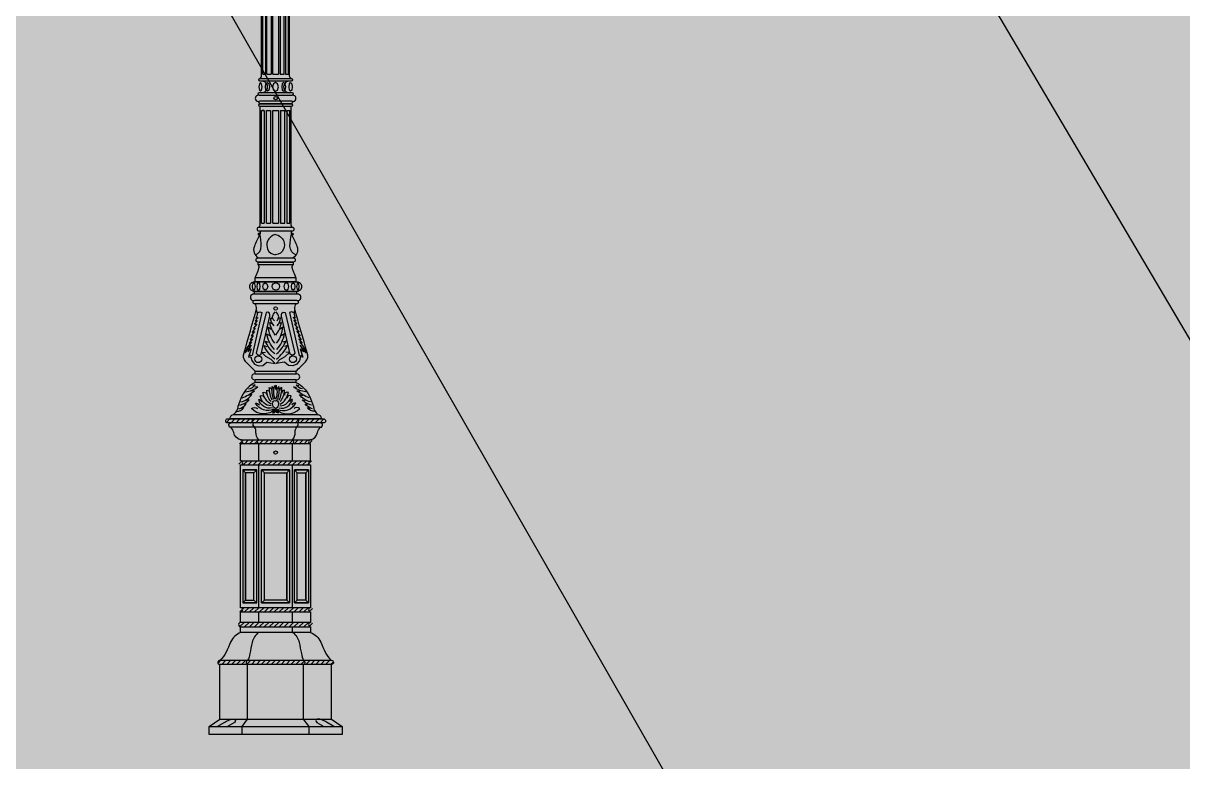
# Model space of a CAD drawing. Header units: millimetres. Extents: x 476643 to 477419, y 1110674 to 1111494.
# Drawn here: x 476900.657 to 476903.283, y 1111147.292 to 1111148.964 of the extents above; entities that cross this region are included whole.
import ezdxf

# ---------------------------------------------------------------- set-up
doc = ezdxf.new("R2010")
doc.units = ezdxf.units.MM
doc.header["$LTSCALE"] = 0.001
doc.header["$MEASUREMENT"] = 0
doc.layers.add('D-CONGTRINH', color=7, linetype='Continuous', lineweight=15)
for name, color, linetype in [('HT_duong', 1, 'Continuous'), ('Net manh', 252, 'Continuous'), ('THIETBI', 33, 'Continuous')]:
    doc.layers.add(name, color=color, linetype=linetype)

# ---------------------------------------------------------------- blocks, each defined once
blk = doc.blocks.new('*X10')
at = {"color": 0}
for p, q in [((166.004, 31.654), (166.297, 31.947)), ((166.351, 31.647), (166.651, 31.947)), ((166.704, 31.647), (167.004, 31.947)), ((167.058, 31.647), (167.358, 31.947)), ((167.411, 31.647), (167.711, 31.947)), ((167.765, 31.647), (168.065, 31.947)), ((168.118, 31.647), (168.418, 31.947)), ((168.472, 31.647), (168.772, 31.947)), ((168.825, 31.647), (169.125, 31.947)), ((169.179, 31.647), (169.479, 31.947)), ((169.533, 31.647), (169.833, 31.947)), ((169.886, 31.647), (170.186, 31.947)), ((170.24, 31.647), (170.54, 31.947)), ((170.593, 31.647), (170.893, 31.947)), ((170.947, 31.647), (171.192, 31.892)), ((166.014, 30.603), (166.31, 30.899)), ((166.364, 30.599), (166.664, 30.899)), ((166.717, 30.599), (167.017, 30.899)), ((167.071, 30.599), (167.371, 30.899)), ((167.424, 30.599), (167.724, 30.899)), ((167.778, 30.599), (168.078, 30.899)), ((168.131, 30.599), (168.431, 30.899)), ((168.485, 30.599), (168.785, 30.899)), ((168.839, 30.599), (169.139, 30.899)), ((169.192, 30.599), (169.492, 30.899)), ((169.546, 30.599), (169.846, 30.899)), ((169.899, 30.599), (170.199, 30.899)), ((170.253, 30.599), (170.553, 30.899)), ((170.606, 30.599), (170.906, 30.899)), ((170.96, 30.599), (171.198, 30.837)), ((164.467, 27.996), (164.661, 28.189)), ((164.715, 27.889), (165.015, 28.189)), ((165.068, 27.889), (165.368, 28.189)), ((165.422, 27.889), (165.722, 28.189)), ((165.775, 27.889), (166.075, 28.189)), ((166.129, 27.889), (166.429, 28.189)), ((166.482, 27.889), (166.782, 28.189)), ((166.836, 27.889), (167.136, 28.189)), ((167.189, 27.889), (167.489, 28.189)), ((167.543, 27.889), (167.843, 28.189)), ((167.897, 27.889), (168.197, 28.189)), ((168.25, 27.889), (168.55, 28.189)), ((168.604, 27.889), (168.904, 28.189)), ((168.957, 27.889), (169.257, 28.189)), ((169.311, 27.889), (169.611, 28.189)), ((169.664, 27.889), (169.964, 28.189)), ((170.018, 27.889), (170.318, 28.189)), ((170.371, 27.889), (170.671, 28.189)), ((170.725, 27.889), (171.025, 28.189)), ((171.079, 27.889), (171.379, 28.189)), ((171.432, 27.889), (171.732, 28.189)), ((171.786, 27.889), (172.086, 28.189)), ((172.139, 27.889), (172.439, 28.189)), ((172.493, 27.889), (172.667, 28.063))]:
    blk.add_line(p, q, dxfattribs=at)
blk = doc.blocks.new('*X9')
at = {"color": 0}
for p, q in [((165.944, 42.2), (166.193, 42.449)), ((166.247, 42.149), (166.547, 42.449)), ((166.6, 42.149), (166.9, 42.449)), ((166.954, 42.149), (167.254, 42.449)), ((167.307, 42.149), (167.607, 42.449)), ((167.661, 42.149), (167.961, 42.449)), ((168.014, 42.149), (168.314, 42.449)), ((168.368, 42.149), (168.668, 42.449)), ((168.722, 42.149), (169.022, 42.449)), ((169.075, 42.149), (169.375, 42.449)), ((169.429, 42.149), (169.729, 42.449)), ((169.782, 42.149), (170.082, 42.449)), ((170.136, 42.149), (170.436, 42.449)), ((170.489, 42.149), (170.789, 42.449)), ((170.843, 42.149), (171.134, 42.441))]:
    blk.add_line(p, q, dxfattribs=at)
blk = doc.blocks.new('*X8')
at = {"color": 0}
for p, q in [((165.991, 43.662), (166.279, 43.949)), ((166.332, 43.649), (166.632, 43.949)), ((166.686, 43.649), (166.986, 43.949)), ((167.04, 43.649), (167.34, 43.949)), ((167.393, 43.649), (167.693, 43.949)), ((167.747, 43.649), (168.047, 43.949)), ((168.1, 43.649), (168.4, 43.949)), ((168.454, 43.649), (168.754, 43.949)), ((168.807, 43.649), (169.107, 43.949)), ((169.161, 43.649), (169.461, 43.949)), ((169.514, 43.649), (169.814, 43.949)), ((169.868, 43.649), (170.168, 43.949)), ((170.222, 43.649), (170.522, 43.949)), ((170.575, 43.649), (170.875, 43.949)), ((170.929, 43.649), (171.184, 43.905))]:
    blk.add_line(p, q, dxfattribs=at)
blk = doc.blocks.new('*X7')
at = {"color": 0}
for p, q in [((165.049, 45.194), (165.304, 45.449)), ((165.358, 45.149), (165.658, 45.449)), ((165.711, 45.149), (166.011, 45.449)), ((166.065, 45.149), (166.365, 45.449)), ((166.418, 45.149), (166.718, 45.449)), ((166.772, 45.149), (167.072, 45.449)), ((167.125, 45.149), (167.425, 45.449)), ((167.479, 45.149), (167.779, 45.449)), ((167.832, 45.149), (168.132, 45.449)), ((168.186, 45.149), (168.486, 45.449)), ((168.54, 45.149), (168.84, 45.449)), ((168.893, 45.149), (169.193, 45.449)), ((169.247, 45.149), (169.547, 45.449)), ((169.6, 45.149), (169.9, 45.449)), ((169.954, 45.149), (170.254, 45.449)), ((170.307, 45.149), (170.607, 45.449)), ((170.661, 45.149), (170.961, 45.449)), ((171.014, 45.149), (171.314, 45.449)), ((171.368, 45.149), (171.668, 45.449)), ((171.722, 45.149), (172.018, 45.446))]:
    blk.add_line(p, q, dxfattribs=at)
blk = doc.blocks.new('QFE')
at = {"layer": 'THIETBI', "color": 35, "lineweight": -2, "true_color": 0xa87038}
for p, q in [((7833832.6, 3939075.7), (7833838.9, 3939075.7)), ((7833841.9, 3939075.7), (7833851.4, 3939075.7)), ((7833855.2, 3939075.7), (7833867.9, 3939075.7)), ((7833871.7, 3939075.7), (7833881.2, 3939075.7)), ((7833884.2, 3939075.7), (7833890.5, 3939075.7)), ((7833829.6, 3938993.5), (7833835.9, 3938993.5)), ((7833840.7, 3938993.5), (7833850.2, 3938993.5)), ((7833855.2, 3938993.5), (7833867.9, 3938993.5)), ((7833872.9, 3938993.5), (7833882.4, 3938993.5)), ((7833887.2, 3938993.5), (7833893.6, 3938993.5)), ((7833829.6, 3938738.3), (7833835.9, 3938738.3)), ((7833840.7, 3938738.3), (7833850.2, 3938738.3)), ((7833855.2, 3938738.3), (7833867.9, 3938738.3)), ((7833872.9, 3938738.3), (7833882.4, 3938738.3)), ((7833887.2, 3938738.3), (7833893.6, 3938738.3)), ((7833962.7, 3938276.6), (7833760.5, 3938276.6)), ((7833782.4, 3938248.1), (7833940.8, 3938248.1)), ((7833940.8, 3938238.6), (7833782.4, 3938238.6)), ((7833782.4, 3938200.5), (7833940.8, 3938200.5))]:
    blk.add_line(p, q, dxfattribs=at)
for points in [[(7833826.4, 3939066), (7833829.1, 3939068.9, 0.187644), (7833829.9, 3939071.1), (7833829.9, 3939789.5, 0.191392)], [(7833832.6, 3939075.7), (7833832.6, 3939777.6, -0.408014)], [(7833838.9, 3939777.6), (7833838.9, 3939075.7, -0.408014)], [(7833841.9, 3939075.7), (7833841.9, 3939777.6, -0.408014)], [(7833851.4, 3939777.6), (7833851.4, 3939075.7, -0.408014)], [(7833855.2, 3939075.7), (7833855.2, 3939777.6, -0.408014)], [(7833867.9, 3939777.6), (7833867.9, 3939075.7, -0.408014)], [(7833871.7, 3939777.6), (7833871.7, 3939075.7, 0.408014)], [(7833881.2, 3939075.7), (7833881.2, 3939777.6, 0.408014)], [(7833884.2, 3939777.6), (7833884.2, 3939075.7, 0.408014)], [(7833890.5, 3939075.7), (7833890.5, 3939777.6, 0.408014)], [(7833896.7, 3939066), (7833894.1, 3939068.9, -0.187644), (7833893.3, 3939071.1), (7833893.3, 3939789.5, -0.191392)], [(7833829.6, 3938738.3), (7833829.6, 3938993.5, -0.39738)], [(7833832.4, 3938996), (7833833.1, 3938996, -0.414214)], [(7833835.9, 3938993.5), (7833835.9, 3938738.3, -0.405337)], [(7833840.7, 3938738.3), (7833840.7, 3938993.5, -0.397382)], [(7833850.2, 3938993.5), (7833850.2, 3938738.3, -0.405337)], [(7833855.2, 3938738.3), (7833855.2, 3938993.5, -0.397384)], [(7833867.9, 3938993.5), (7833867.9, 3938738.3, -0.405337)], [(7833872.9, 3938993.5), (7833872.9, 3938738.3, 0.405337)], [(7833882.4, 3938738.3), (7833882.4, 3938993.5, 0.397382)], [(7833887.2, 3938993.5), (7833887.2, 3938738.3, 0.405337)], [(7833893.6, 3938738.3), (7833893.6, 3938993.5, 0.39738)], [(7833826.7, 3938720.1), (7833826.7, 3938713.8), (7833823.6, 3938715.5), (7833822.1, 3938714.4), (7833821.9, 3938713), (7833822.9, 3938712.1), (7833825.1, 3938711.7, 0.024792), (7833813.4, 3938686.4, 0.368149), (7833822.2, 3938659.9, 1.659723)], [(7833815.8, 3938666.7, 0.305665), (7833829.1, 3938686.7, 0.057089), (7833825.8, 3938713.9, 4.325465)], [(7833861.6, 3938713.1, 0.244737), (7833843.3, 3938697.6, 0.201155), (7833843.5, 3938679.4, 0.287157), (7833861.6, 3938666.9, 0.981708)], [(7833861.6, 3938713.1, -0.244737), (7833879.8, 3938697.6, -0.201155), (7833879.7, 3938679.4, -0.287157), (7833861.6, 3938666.9, -0.981708)], [(7833907.4, 3938666.7, -0.305665), (7833894.1, 3938686.7, -0.057089), (7833897.3, 3938713.9, -4.325465)], [(7833896.4, 3938720.1), (7833896.4, 3938713.8), (7833899.5, 3938715.5), (7833901, 3938714.4), (7833901.3, 3938713), (7833900.2, 3938712.1), (7833898.1, 3938711.7, -0.024792), (7833909.8, 3938686.4, -0.368149), (7833900.9, 3938659.9, -1.659723)], [(7833815.6, 3938403.3, -0.006278), (7833794.1, 3938424.3, -0.309399), (7833790.2, 3938445, 0.003394), (7833818.3, 3938544.8, 0.198202), (7833814.7, 3938555.7, 2.128602)], [(7833817.8, 3938542.3, -0.238111), (7833817, 3938523.2), (7833822, 3938524.8), (7833815.4, 3938517.4), (7833820, 3938517.8), (7833813.6, 3938509.6), (7833818.7, 3938510.1), (7833811.2, 3938500.6), (7833815.6, 3938500.9), (7833808.5, 3938491.8), (7833813.5, 3938493.4), (7833806, 3938483.5), (7833810.7, 3938484.3), (7833804, 3938474.1), (7833809.1, 3938475.5), (7833801.8, 3938466.5), (7833806.9, 3938468.9), (7833798.2, 3938458.2), (7833792.3, 3938444.8), (7833806, 3938462.1), (7833798.8, 3938447.2), (7833806.1, 3938454.1), (7833800, 3938435.2), (7833805.6, 3938435.8), (7833807.5, 3938427.2), (7833813.6, 3938419.5), (7833822.6, 3938415.7), (7833832.6, 3938416.4), (7833841.4, 3938423.9), (7833860.3, 3938420.5), (7833851.8, 3938430), (7833839.6, 3938436.6), (7833830.4, 3938446), (7833838.5, 3938446.4)], [(7833905.4, 3938542.3, 0.238111), (7833906.1, 3938523.2), (7833901.1, 3938524.8), (7833907.8, 3938517.4), (7833903.1, 3938517.8), (7833909.5, 3938509.6), (7833904.4, 3938510.1), (7833911.9, 3938500.6), (7833907.5, 3938500.9), (7833914.6, 3938491.8), (7833909.6, 3938493.4), (7833917.2, 3938483.5), (7833912.4, 3938484.3), (7833919.2, 3938474.1), (7833914.1, 3938475.5), (7833921.3, 3938466.5), (7833916.3, 3938468.9), (7833925, 3938458.2), (7833930.8, 3938444.8), (7833917.2, 3938462.1), (7833924.4, 3938447.2), (7833917, 3938454.1), (7833923.1, 3938435.2), (7833917.6, 3938435.8), (7833915.7, 3938427.2), (7833909.5, 3938419.5), (7833900.6, 3938415.7), (7833890.6, 3938416.4), (7833881.7, 3938423.9), (7833862.8, 3938420.5), (7833871.4, 3938430), (7833883.5, 3938436.6), (7833892.7, 3938446), (7833884.7, 3938446.4)], [(7833907.5, 3938403.3, 0.006278), (7833929, 3938424.3, 0.309399), (7833933, 3938445, -0.003394), (7833904.8, 3938544.8, -0.198202), (7833908.4, 3938555.7, -2.128602)], [(7833858.2, 3938506.3, -0.197711), (7833850.5, 3938524.2), (7833853.3, 3938522.9)], [(7833859.2, 3938517.3, -0.435619), (7833857, 3938532.4), (7833860.3, 3938537.4)], [(7833864, 3938517.3, 0.435619), (7833866.2, 3938532.4), (7833862.8, 3938537.4)], [(7833865, 3938506.3, 0.197711), (7833872.6, 3938524.2), (7833869.8, 3938522.9)], [(7833859.7, 3938466.9, -0.158359), (7833845.2, 3938503.2), (7833851.1, 3938498.8)], [(7833860.7, 3938485.3, -0.113579), (7833848.3, 3938513.8), (7833853.1, 3938511.6)], [(7833862.4, 3938485.3, 0.113579), (7833874.8, 3938513.8), (7833870, 3938511.6)], [(7833863.5, 3938466.9, 0.158359), (7833877.9, 3938503.2), (7833872, 3938498.8)], [(7833859.4, 3938442.5, -0.105973), (7833837.9, 3938471.6), (7833844.9, 3938468.9)], [(7833859, 3938452.3, -0.133438), (7833841.2, 3938488.2), (7833849.2, 3938483.5)], [(7833863.8, 3938442.5, 0.105973), (7833885.3, 3938471.6), (7833878.2, 3938468.9)], [(7833864.1, 3938452.3, 0.133438), (7833881.9, 3938488.2), (7833874, 3938483.5)], [(7833859.7, 3938430.4, -0.101434), (7833834.6, 3938461.8), (7833841.3, 3938459.3)], [(7833863.5, 3938430.4, 0.101434), (7833888.6, 3938461.8), (7833881.8, 3938459.3)], [(7833815.6, 3938377.9, 0.167618), (7833785.3, 3938347, 0.032906), (7833776.1, 3938323.7, -0.214114), (7833766.2, 3938305.1, -1.743054)], [(7833785.6, 3938343.3, 0.075726), (7833813.8, 3938358.8), (7833806.8, 3938358.2)], [(7833793.3, 3938356.5, 0.152151), (7833821, 3938368.3), (7833814.6, 3938366.9)], [(7833800.5, 3938363.5, 0.250103), (7833814.9, 3938372.7), (7833809.4, 3938370.9)], [(7833851.5, 3938334.6, -0.180646), (7833841.3, 3938360.1, -0.542127), (7833847.5, 3938353.9, -0.362562)], [(7833853.6, 3938337.9, -0.109323), (7833847.2, 3938366.3, -0.418789), (7833852.4, 3938359.4, 0.240775)], [(7833857.2, 3938339.2, -0.123987), (7833854.1, 3938368.6, -0.347342), (7833855.6, 3938363.1, -1.412552)], [(7833860.7, 3938340.4, -0.198634), (7833860.6, 3938371.8, -0.090217), (7833860.9, 3938361.8, -1.790962)], [(7833862.4, 3938340.4, 0.198634), (7833862.5, 3938371.8, 0.090217), (7833862.2, 3938361.8, 1.790962)], [(7833866, 3938339.2, 0.123987), (7833869, 3938368.6, 0.347342), (7833867.6, 3938363.1, 1.412552)], [(7833869.5, 3938337.9, 0.109323), (7833875.9, 3938366.3, 0.418789), (7833870.8, 3938359.4, -0.240775)], [(7833871.6, 3938334.6, 0.180646), (7833881.8, 3938360.1, 0.542127), (7833875.6, 3938353.9, 0.362562)], [(7833929.9, 3938356.5, -0.152151), (7833902.2, 3938368.3), (7833908.5, 3938366.9)], [(7833907.5, 3938377.9, -0.167618), (7833937.9, 3938347, -0.032906), (7833947.1, 3938323.7, 0.214114), (7833956.9, 3938305.1, 1.743054)], [(7833922.6, 3938363.5, -0.250103), (7833908.2, 3938372.7), (7833913.8, 3938370.9)], [(7833937.6, 3938343.3, -0.075726), (7833909.4, 3938358.8), (7833916.3, 3938358.2)], [(7833780.1, 3938326.5, 0.145668), (7833801.6, 3938338.8), (7833794.8, 3938336.8)], [(7833782.8, 3938333.8, 0.172366), (7833807.8, 3938350.6), (7833800.2, 3938348.7)], [(7833857.7, 3938317.4, -0.400946), (7833816, 3938331.2, -0.234213), (7833824.7, 3938326.6, 0.200953)], [(7833854.4, 3938320.1, -0.407124), (7833823.2, 3938339.1, -0.416671), (7833829.4, 3938334.2, 0.318958)], [(7833851.8, 3938324.9, -0.368513), (7833826.8, 3938347.4, -0.560259), (7833835.4, 3938342.3, 0.303153)], [(7833851.5, 3938328.6, -0.215429), (7833832.7, 3938354.8, -0.607576), (7833841.7, 3938349, -1.335537)], [(7833861.6, 3938319.1, -0.517188), (7833856.7, 3938335.7, -0.484972), (7833861.5, 3938335.7, -0.346827)], [(7833861.5, 3938319.1, 0.517188), (7833866.4, 3938335.7, 0.484972), (7833861.6, 3938335.7, 0.346827)], [(7833865.4, 3938317.4, 0.400946), (7833907.1, 3938331.2, 0.234213), (7833898.4, 3938326.6, -0.200953)], [(7833868.8, 3938320.1, 0.407124), (7833900, 3938339.1, 0.416671), (7833893.7, 3938334.2, -0.318958)], [(7833871.3, 3938324.9, 0.368513), (7833896.4, 3938347.4, 0.560259), (7833887.8, 3938342.3, -0.303153)], [(7833871.7, 3938328.6, 0.215429), (7833890.4, 3938354.8, 0.607576), (7833881.4, 3938349, 1.335537)], [(7833940.4, 3938333.8, -0.172366), (7833915.3, 3938350.6), (7833922.9, 3938348.7)], [(7833943, 3938326.5, -0.145668), (7833921.6, 3938338.8), (7833928.3, 3938336.8)], [(7833772.8, 3938312.9, 0.282541), (7833789.7, 3938320.8), (7833784.5, 3938319.6)], [(7833778, 3938318, 0.174222), (7833794.9, 3938329.6), (7833790.1, 3938328.1)], [(7833861.4, 3938317.4, -0.404126), (7833806.7, 3938318.7, -0.305996), (7833820.6, 3938319.2, 0.285229)], [(7833861.6, 3938315.3, 0.068073), (7833854.3, 3938308.9, 0.37719), (7833861.5, 3938313, 1.399368)], [(7833861.6, 3938315.3, -0.068073), (7833868.8, 3938308.9, -0.37719), (7833861.6, 3938313, -1.399368)], [(7833861.7, 3938317.4, 0.404126), (7833916.4, 3938318.7, 0.305996), (7833902.6, 3938319.2, -0.285229)], [(7833945.1, 3938318, -0.174222), (7833928.3, 3938329.6), (7833933, 3938328.1)], [(7833950.4, 3938312.9, -0.282541), (7833933.5, 3938320.8), (7833938.7, 3938319.6)], [(7833969.9, 3938286.1), (7833753.2, 3938286.1, -1), (7833753.2, 3938295.6)], [(7833753.2, 3938295.6), (7833969.9, 3938295.6, -1), (7833969.9, 3938286.1)], [(7833782.4, 3938248.1, -0.282818), (7833766.7, 3938264.4, 0.129642), (7833760.5, 3938276.6, -1.004684), (7833759.6, 3938286.1, -5.478673)], [(7833823.6, 3938238.6, -0.714908), (7833823.4, 3938248.1, -0.188263), (7833817.1, 3938266, 0.161964), (7833814, 3938276.6, -0.364497), (7833811.3, 3938286.4, -0.467212), (7833810.6, 3938295.2, -2.355802)], [(7833899.6, 3938238.6, 0.714908), (7833899.8, 3938248.1, 0.188263), (7833906, 3938266, -0.161964), (7833909.2, 3938276.6, 0.364497), (7833911.9, 3938286.4, 0.467212), (7833912.5, 3938295.2, 2.355802)], [(7833940.8, 3938248.1, 0.282818), (7833956.5, 3938264.4, -0.129642), (7833962.7, 3938276.6, 1.004684), (7833963.6, 3938286.1, 5.478673)], [(7833782.5, 3937812, 0.199157), (7833759.6, 3937790, -0.004904), (7833749.3, 3937767.1, -0.098047), (7833735.8, 3937748.8, 0.960962), (7833734.9, 3937739.3)], [(7833823.6, 3937812.1, 0.188958), (7833808.4, 3937789.1, -0.000771), (7833803, 3937763.9, -0.09235), (7833798.2, 3937748.8, 0.648771), (7833798.2, 3937739.3)], [(7833899.6, 3937812.1, -0.188958), (7833914.8, 3937789.1, 0.000771), (7833920.1, 3937763.9, 0.09235), (7833925, 3937748.8, -0.648771), (7833924.9, 3937739.3)], [(7833940.7, 3937812, -0.199157), (7833963.6, 3937790, 0.004904), (7833973.8, 3937767.1, 0.098047), (7833987.4, 3937748.8, -0.960962), (7833988.3, 3937739.3)], [(7833735.5, 3937748.8), (7833987.7, 3937748.8, -0.414214)], [(7833987.7, 3937739.3), (7833735.5, 3937739.3, -0.414214)], [(7833729.4, 3937598.6), (7833746.2, 3937608.4, -0.064446), (7833757.2, 3937613.9, -0.116881), (7833765.6, 3937615.7, -0.366571), (7833770.6, 3937612.3, -0.228334), (7833768.3, 3937608.2), (7833752.5, 3937598.6)], [(7833993.7, 3937598.6), (7833976.9, 3937608.4, 0.064446), (7833966, 3937613.9, 0.116881), (7833957.5, 3937615.7, 0.366571), (7833952.5, 3937612.3, 0.228334), (7833954.8, 3937608.2), (7833970.7, 3937598.6)]]:
    blk.add_lwpolyline(points, format="xyb", dxfattribs=at)
for points in [[(7833826.4, 3939066), (7833896.7, 3939066, -1), (7833896.7, 3939059.7), (7833826.4, 3939059.7, -1)], [(7833825.1, 3939034.4), (7833898, 3939034.4, -1), (7833898, 3939027.8), (7833825.1, 3939027.8, -1)], [(7833826.4, 3939015.3), (7833896.7, 3939015.3, -1), (7833896.7, 3939009), (7833826.4, 3939009, -1)], [(7833826.4, 3939009), (7833896.7, 3939009, -1), (7833896.7, 3939002.7), (7833826.4, 3939002.7, -1)], [(7833898.6, 3938720.1), (7833824.5, 3938720.1, -0.414214), (7833820.4, 3938724.2), (7833820.4, 3938725.5, -0.414214), (7833824.5, 3938729.6), (7833898.6, 3938729.6, -0.414214), (7833902.8, 3938725.5), (7833902.8, 3938724.2, -0.414214)], [(7833901.8, 3938650.4), (7833821.3, 3938650.4, -0.414214), (7833817.2, 3938654.5), (7833817.2, 3938655.8, -0.414214), (7833821.3, 3938659.9), (7833901.8, 3938659.9, -0.414214), (7833905.9, 3938655.8), (7833905.9, 3938654.5, -0.414214)], [(7833909.4, 3938583.9), (7833813.7, 3938583.9, -0.414214), (7833803, 3938594.6), (7833803, 3938595.3, -0.414214), (7833813.7, 3938606), (7833909.4, 3938606, -0.414214), (7833920.2, 3938595.3), (7833920.2, 3938594.6, -0.414214)], [(7833814.6, 3938564.1), (7833908.5, 3938564.1, -1), (7833908.5, 3938555.7), (7833814.6, 3938555.7, -1)], [(7833758.6, 3938295.6), (7833758.6, 3938297.2, -0.414214), (7833766.5, 3938305.1), (7833956.6, 3938305.1, -0.414214), (7833964.5, 3938297.2), (7833964.5, 3938295.6)]]:
    blk.add_lwpolyline(points, format="xyb", close=True, dxfattribs=at)
for points in [[(7833827.4, 3939037.1), (7833829.6, 3939039.9), (7833830.9, 3939046.9), (7833829.6, 3939053.8), (7833827.3, 3939056.7), (7833825, 3939053.8), (7833823.7, 3939046.9), (7833825, 3939039.9), (7833827.2, 3939037.1)], [(7833842.8, 3939037.1), (7833839.6, 3939039.9), (7833838.3, 3939046.9), (7833839.6, 3939053.8), (7833842.9, 3939056.7), (7833846.3, 3939053.8), (7833847.6, 3939046.9), (7833846.3, 3939039.9), (7833843, 3939037.1)], [(7833861.5, 3939056.7), (7833856.7, 3939053.8), (7833854.8, 3939046.9), (7833856.7, 3939039.9), (7833861.4, 3939037.1), (7833866.1, 3939039.9), (7833868.1, 3939046.9), (7833866.1, 3939053.8), (7833861.3, 3939056.7)], [(7833880.1, 3939037.1), (7833883.3, 3939039.9), (7833884.6, 3939046.9), (7833883.3, 3939053.8), (7833880, 3939056.7), (7833876.6, 3939053.8), (7833875.3, 3939046.9), (7833876.6, 3939039.9), (7833879.9, 3939037.1)], [(7833895.5, 3939037.1), (7833893.2, 3939039.9), (7833891.9, 3939046.9), (7833893.2, 3939053.8), (7833895.6, 3939056.7), (7833897.9, 3939053.8), (7833899.2, 3939046.9), (7833897.9, 3939039.9), (7833895.6, 3939037.1)], [(7833824.5, 3938729.6), (7833826.7, 3938734), (7833826.7, 3939002.7)], [(7833898.6, 3938729.6), (7833896.4, 3938734), (7833896.4, 3939002.7)], [(7833815.6, 3938615.5), (7833817.5, 3938619.8), (7833819.1, 3938623.5), (7833820.3, 3938626.5), (7833821.3, 3938629.1), (7833822.1, 3938631.2), (7833822.7, 3938632.9), (7833823.1, 3938634.3), (7833823.4, 3938635.5), (7833823.7, 3938636.5), (7833823.9, 3938637.3), (7833824, 3938638.1), (7833824.1, 3938638.7), (7833824.1, 3938639.2), (7833824.1, 3938639.7), (7833824.1, 3938640.1), (7833824, 3938640.5), (7833824, 3938640.9), (7833823.8, 3938641.4), (7833823.7, 3938641.8), (7833823.5, 3938642.2), (7833823.2, 3938642.7), (7833822.9, 3938643.1), (7833822.5, 3938643.6), (7833822, 3938644.1)], [(7833907.5, 3938615.5), (7833905.6, 3938619.8), (7833904.1, 3938623.5), (7833902.8, 3938626.5), (7833901.8, 3938629.1), (7833901.1, 3938631.2), (7833900.5, 3938632.9), (7833900, 3938634.3), (7833899.7, 3938635.5), (7833899.4, 3938636.5), (7833899.2, 3938637.3), (7833899.1, 3938638.1), (7833899, 3938638.7), (7833899, 3938639.2), (7833899, 3938639.7), (7833899, 3938640.1), (7833899.1, 3938640.5), (7833899.2, 3938640.9), (7833899.3, 3938641.4), (7833899.5, 3938641.8), (7833899.7, 3938642.2), (7833899.9, 3938642.7), (7833900.3, 3938643.1), (7833900.7, 3938643.6), (7833901.2, 3938644.1)], [(7833811.9, 3938586.7), (7833810.1, 3938589.1), (7833809, 3938594.9), (7833810.1, 3938600.8), (7833812, 3938603.3), (7833814, 3938600.8), (7833815.1, 3938594.9), (7833814, 3938589.1), (7833812.1, 3938586.7)], [(7833822.8, 3938586.7), (7833825.6, 3938589.1), (7833826.7, 3938594.9), (7833825.6, 3938600.8), (7833822.7, 3938603.3), (7833819.9, 3938600.8), (7833818.8, 3938594.9), (7833819.9, 3938589.1), (7833822.7, 3938586.7)], [(7833837.9, 3938603.3), (7833841.9, 3938600.8), (7833843.6, 3938594.9), (7833841.9, 3938589.1), (7833838, 3938586.7), (7833834, 3938589.1), (7833832.3, 3938594.9), (7833834, 3938600.8), (7833838, 3938603.3)], [(7833886.1, 3938603.3), (7833882, 3938600.8), (7833880.4, 3938594.9), (7833882, 3938589.1), (7833886, 3938586.7), (7833890, 3938589.1), (7833891.6, 3938594.9), (7833890, 3938600.8), (7833885.9, 3938603.3)], [(7833901.1, 3938586.7), (7833898.4, 3938589.1), (7833897.3, 3938594.9), (7833898.4, 3938600.8), (7833901.2, 3938603.3), (7833904.1, 3938600.8), (7833905.2, 3938594.9), (7833904.1, 3938589.1), (7833901.3, 3938586.7)], [(7833912, 3938586.7), (7833913.9, 3938589.1), (7833915, 3938594.9), (7833913.9, 3938600.8), (7833911.9, 3938603.3), (7833910, 3938600.8), (7833908.9, 3938594.9), (7833910, 3938589.1), (7833911.8, 3938586.7)], [(7833819.7, 3938535.2), (7833825.7, 3938537.9), (7833830.3, 3938535.9), (7833808.4, 3938439.2), (7833805.1, 3938438.5), (7833801.1, 3938440.5)], [(7833903.5, 3938535.2), (7833897.5, 3938537.9), (7833892.8, 3938535.9), (7833914.7, 3938439.2), (7833918, 3938438.5), (7833922, 3938440.5)], [(7833782.4, 3938200.5), (7833782.4, 3938238.6)], [(7833823.6, 3938200.5), (7833823.6, 3938238.6)], [(7833899.6, 3938200.5), (7833899.6, 3938238.6)], [(7833940.8, 3938200.5), (7833940.8, 3938238.6)], [(7833812.5, 3937885.3), (7833818.8, 3937879), (7833787.1, 3937879), (7833793.5, 3937885.3), (7833793.5, 3938173.6), (7833787.1, 3938179.9), (7833818.8, 3938179.9), (7833812.5, 3938173.6)], [(7833823.6, 3937867.9), (7833823.6, 3938191)], [(7833836.2, 3937885.3), (7833829.9, 3937879), (7833893.3, 3937879), (7833886.9, 3937885.3), (7833886.9, 3938173.6), (7833893.3, 3938179.9), (7833829.9, 3938179.9), (7833836.2, 3938173.6)], [(7833899.6, 3937867.9), (7833899.6, 3938191)], [(7833910.7, 3937885.3), (7833904.3, 3937879), (7833936, 3937879), (7833929.7, 3937885.3), (7833929.7, 3938173.6), (7833936, 3938179.9), (7833904.3, 3938179.9), (7833910.7, 3938173.6)], [(7833823.6, 3937834.3), (7833823.6, 3937858.4)], [(7833899.6, 3937834.3), (7833899.6, 3937858.4)], [(7833899.6, 3937812.1), (7833899.6, 3937824.8)], [(7833734.9, 3937615.7), (7833734.9, 3937739.3)], [(7833785.5, 3937580.9), (7833785.5, 3937598.6), (7833798.2, 3937615.7), (7833798.2, 3937739.3)], [(7833937.6, 3937580.9), (7833937.6, 3937598.6), (7833924.9, 3937615.7), (7833924.9, 3937739.3)], [(7833988.3, 3937615.7), (7833988.3, 3937739.3)], [(7833711.1, 3937598.6), (7833734.9, 3937615.7), (7833988.3, 3937615.7), (7834012.1, 3937598.6)]]:
    blk.add_lwpolyline(points, dxfattribs=at)
for points in [[(7833901.2, 3938644.1), (7833822, 3938644.1), (7833822, 3938650.4), (7833901.2, 3938650.4)], [(7833907.5, 3938606), (7833815.6, 3938606), (7833815.6, 3938615.5), (7833907.5, 3938615.5)], [(7833909.1, 3938577.5), (7833814.1, 3938577.5), (7833814.1, 3938583.9), (7833909.1, 3938583.9)], [(7833848.5, 3938531.3), (7833847.5, 3938534.6), (7833844.2, 3938537.2), (7833840.3, 3938536.6), (7833817.7, 3938443.8), (7833820.4, 3938441.1), (7833824.3, 3938439.2), (7833829, 3938441.8), (7833848.2, 3938527.9)], [(7833874.7, 3938531.3), (7833875.6, 3938534.6), (7833878.9, 3938537.2), (7833882.9, 3938536.6), (7833905.4, 3938443.8), (7833902.8, 3938441.1), (7833898.8, 3938439.2), (7833894.2, 3938441.8), (7833874.9, 3938527.9)], [(7833907.5, 3938397), (7833815.6, 3938397), (7833815.6, 3938403.3), (7833907.5, 3938403.3)], [(7833907.5, 3938397), (7833815.6, 3938397), (7833815.6, 3938403.3), (7833907.5, 3938403.3)], [(7833907.5, 3938377.9), (7833815.6, 3938377.9), (7833815.6, 3938384.3), (7833907.5, 3938384.3)], [(7833907.5, 3938377.9), (7833815.6, 3938377.9), (7833815.6, 3938384.3), (7833907.5, 3938384.3)], [(7833907.5, 3938377.9), (7833815.6, 3938377.9), (7833815.6, 3938384.3), (7833907.5, 3938384.3)], [(7833940.8, 3937867.9), (7833782.4, 3937867.9), (7833782.4, 3938191), (7833940.8, 3938191)], [(7833787.1, 3937879), (7833818.8, 3937879), (7833818.8, 3938179.9), (7833787.1, 3938179.9)], [(7833793.5, 3937885.3), (7833812.5, 3937885.3), (7833812.5, 3938173.6), (7833793.5, 3938173.6)], [(7833893.3, 3937879), (7833829.9, 3937879), (7833829.9, 3938179.9), (7833893.3, 3938179.9)], [(7833886.9, 3937885.3), (7833836.2, 3937885.3), (7833836.2, 3938173.6), (7833886.9, 3938173.6)], [(7833936, 3937879), (7833904.3, 3937879), (7833904.3, 3938179.9), (7833936, 3938179.9)], [(7833929.7, 3937885.3), (7833910.7, 3937885.3), (7833910.7, 3938173.6), (7833929.7, 3938173.6)], [(7833940.8, 3937834.3), (7833782.4, 3937834.3), (7833782.4, 3937858.4), (7833940.8, 3937858.4)], [(7833940.8, 3937812.1), (7833782.4, 3937812.1), (7833782.4, 3937824.8), (7833940.8, 3937824.8)], [(7834012.1, 3937580.9), (7833711.1, 3937580.9), (7833711.1, 3937598.6), (7834012.1, 3937598.6)]]:
    blk.add_lwpolyline(points, close=True, dxfattribs=at)
for centre, radius in [((7833861.6, 3939021.7), 3.96), ((7833862, 3938595.3), 8.28), ((7833861.6, 3938545.3), 3.96), ((7833822.3, 3938430.5), 7.73), ((7833900.8, 3938430.5), 7.73), ((7833861.6, 3938219.1), 3.96)]:
    blk.add_circle(centre, radius, dxfattribs=at)
for centre, radius, start, end in [((7833830.3, 3939047.1), 13.2, 107.1406, 253.629), ((7833892.8, 3939047.1), 13.2, 286.371, 72.8594), ((7833822.6, 3939021.2), 7.03, 302.9929, 68.5975), ((7833900.6, 3939021.2), 7.03, 111.4025, 237.0071), ((7833811.6, 3938570.7), 7.26, 294.8822, 70.0374), ((7833911.6, 3938570.7), 7.26, 109.9626, 245.1178), ((7833813.8, 3938390.6), 6.6, 286.2602, 73.7398), ((7833909.4, 3938390.6), 6.6, 106.2602, 253.7398), ((7833782.4, 3938243.3), 4.75, 90, 270), ((7833940.8, 3938243.3), 4.75, 270, 90), ((7833782.4, 3938195.8), 4.75, 90, 270), ((7833940.8, 3938195.8), 4.75, 270, 90), ((7833782.4, 3937863.1), 4.75, 90, 270), ((7833940.8, 3937863.1), 4.75, 270, 90), ((7833782.4, 3937829.6), 4.75, 89.9423, 270.0577), ((7833940.8, 3937829.6), 4.75, 270, 90)]:
    blk.add_arc(centre, radius, start, end, dxfattribs=at)
at = {"layer": 'THIETBI', "color": 35, "lineweight": -2, "true_color": 0xa87038, "xscale": 31.6800000006333, "yscale": 31.68000000016764, "zscale": 31.68000000033135}
for name in ['*X7', '*X8', '*X9', '*X10']:
    blk.add_blockref(name, (7828521.4, 3936855.7), dxfattribs=at)
blk = doc.blocks.new('fff')
blk.add_lwpolyline([(476901.9427, 1111144.541), (476903.2444, 1111145.2863), (476900.2631, 1111150.4932), (476898.9614, 1111149.7479)], close=True)
at = {"layer": 'HT_duong'}
blk.add_lwpolyline([(476913.7296, 1111189.6764), (476910.8978, 1111190.1595), (476907.7238, 1111189.8404), (476903.8625, 1111187.8617), (476886.6232, 1111176.5327), (476920.6031, 1111118.895)], dxfattribs=at)
at = {"linetype": 'ByBlock', "xscale": 0.0009999999892897904, "yscale": 0.0009999999310821295, "zscale": 0.001}
blk.add_blockref('QFE', (469067.3675, 1107209.7733), dxfattribs=at)

msp = doc.modelspace()

# ---------------------------------------------------------------- hatches: boundary and pattern name
at = {"layer": 'HT_duong', "lineweight": 35}
h = msp.add_hatch(color=8, dxfattribs=at)
h.paths.add_polyline_path([(477048.8869, 1111327.4626), (477027.7754, 1111358.9723), (477020.2701, 1111370.1742), (477008.332, 1111362.8653), (477016.4213, 1111350.7917), (477017.8599, 1111344.6831), (477017.1383, 1111339.4994), (477012.7696, 1111333.596), (476979.4908, 1111315.8936), (476971.1237, 1111317.952), (476961.673, 1111322.5963), (476956.5051, 1111325.872), (476954.5142, 1111328.2208), (476952.1373, 1111336.1948), (476950.5082, 1111341.552), (476944.0211, 1111339.2453), (476951.4415, 1111311.6738), (476952.2304, 1111304.9948), (476951.5865, 1111298.4479), (476949.7582, 1111292.182), (476947.7488, 1111287.8522), (476944.9754, 1111283.905), (476912.7191, 1111237.2965), (476908.6909, 1111231.5679), (476905.1317, 1111227.4196), (476830.3223, 1111166.9894), (476799.591, 1111142.6655), (476792.6427, 1111141.5433), (476785.2887, 1111143.0735), (476778.9826, 1111147.2493), (476775.4549, 1111152.3713), (476762.3258, 1111180.6541), (476747.928, 1111173.644), (476760.345, 1111146.8927), (476762.51, 1111138.7938), (476762.2901, 1111130.0028), (476760.1619, 1111122.3055), (476756.9907, 1111116.7859), (476735.457, 1111099.5515), (476743.8141, 1111087.993), (476759.6068, 1111098.3826), (476775.9594, 1111098.612), (476781.0335, 1111093.1867), (476828.7565, 1111011.4796), (476830.0746, 1111008.3258), (476829.3651, 1111005.7395), (476823.6012, 1110996.6577), (476828.9771, 1110986.6093), (476838.7221, 1110987.9027), (476841.2724, 1110987.7555), (476843.5822, 1110986.1127), (476852.5533, 1110970.8375), (476872.9485, 1110935.6599), (476871.7099, 1110929.87), (476868.2016, 1110926.9263), (476873.4977, 1110917.4347), (476877.8107, 1110918.6414), (476881.1677, 1110918.7616), (476884.4141, 1110916.2513), (476895.7642, 1110896.7472), (476895.132, 1110892.0328), (476890.2669, 1110888.6443), (476893.2729, 1110883.6795), (476898.4186, 1110886.3604), (476901.3785, 1110885.9703), (476903.4096, 1110883.7133), (476924.932, 1110847.1734), (476928.3801, 1110849.1517), (476943.9939, 1110822.8312), (476950.9445, 1110826.1398), (476941.0164, 1110842.3292), (476941.0334, 1110842.3368), (476927.7237, 1110865.746), (476917.8759, 1110882.8019), (476920.9863, 1110885.3836), (476907.496, 1110908.5589), (476893.3537, 1110932.7052), (476851.8669, 1111003.7622), (476851.4405, 1111006.305), (476852.8009, 1111008.3799), (476859.9686, 1111013.191), (476854.9226, 1111021.8728), (476847.7904, 1111017.9435), (476844.5445, 1111018.0114), (476842.4618, 1111020.0143), (476825.7434, 1111048.3467), (476799.1789, 1111094.1109), (476796.7854, 1111098.6341), (476795.3987, 1111104.5487), (476796.4153, 1111116.0323), (476798.4799, 1111121.44), (476801.6621, 1111126.0299), (476818.9661, 1111139.9809), (476834.974, 1111153.0527), (476868.4674, 1111179.5784), (476870.7029, 1111178.8445), (476873.9471, 1111174.7578), (476875.8499, 1111172.5516), (476876.4833, 1111171.6632), (476827.0078, 1111132.4606), (476828.8709, 1111130.1092), (476878.227, 1111169.2172), (476881.3172, 1111164.8823), (476910.9302, 1111113.0438), (476920.6031, 1111118.895), (476886.6232, 1111176.5327), (476903.8625, 1111187.8617), (476907.7238, 1111189.8404), (476910.8978, 1111190.1595), (476913.7296, 1111189.6764), (476918.1923, 1111185.8728), (476929.1414, 1111167.4636), (476939.3738, 1111150.1656), (476950.7745, 1111129.8955), (476953.3893, 1111131.3661), (476941.9726, 1111151.6648), (476931.7216, 1111168.994), (476920.5167, 1111187.8336), (476915.0475, 1111192.4949), (476911.0019, 1111193.1851), (476906.8599, 1111192.7687), (476902.2557, 1111190.4092), (476884.0143, 1111178.4211), (476881.2217, 1111180.9885), (476878.7601, 1111185.1606), (476878.4714, 1111186.5476), (476878.8679, 1111187.779), (476900.1631, 1111204.2814), (476906.5798, 1111209.3668), (476916.2733, 1111204.4634), (476926.7189, 1111192.4107), (476937.2635, 1111174.3323), (476991.8597, 1111079.8757), (477002.1776, 1111061.9917), (477014.8736, 1111068.3705), (477006.4653, 1111083.5074), (477006.7018, 1111088.5615), (477014.3171, 1111096.8102), (477023.7651, 1111101.9907), (477078.6638, 1111132.7368), (477096.8049, 1111142.8456), (477115.281, 1111153.1389), (477133.6943, 1111163.4267), (477137.3829, 1111165.6421), (477155.5829, 1111167.9695), (477151.757, 1111173.4558), (477114.867, 1111228.6355)])
h.paths.add_polyline_path([(476933.19, 1111209.4814), (476930.7385, 1111214.8356), (476928.9501, 1111222.6843), (476929.1742, 1111230.3941), (476929.9766, 1111237.4784), (476938.1439, 1111249.178), (476947.6881, 1111262.9663), (476959.6922, 1111280.2439), (476966.0318, 1111288.7095), (476972.8871, 1111295.3093), (476974.8153, 1111294.7301), (476975.681, 1111293.7209), (476978.0539, 1111289.9629), (476987.3381, 1111273.5437), (476991.5182, 1111278.36), (476979.4569, 1111300.0535), (476983.8426, 1111302.3598), (477002.2371, 1111311.997), (477020.7335, 1111321.6825), (477025.6611, 1111322.7251), (477029.895, 1111322.591), (477033.9055, 1111321.0627), (477037.6765, 1111318.2918), (477049.6722, 1111301.0034), (477061.0296, 1111283.9995), (477072.5541, 1111266.7389), (477084.0984, 1111249.4224), (477097.8726, 1111228.8636), (477128.6776, 1111182.3742), (477128.8293, 1111179.6728), (477127.4567, 1111176.9838), (477124.9018, 1111174.7083), (477110.0097, 1111166.3195), (477091.6942, 1111156.1466), (477073.4514, 1111145.9051), (477018.2489, 1111115.0502), (477005.6921, 1111108.0648), (477001.8537, 1111106.39), (476998.2591, 1111106.1957), (476993.7804, 1111108.3242), (476988.9821, 1111113.249), (476983.5746, 1111122.517), (476973.1122, 1111140.5279), (476962.7166, 1111158.5244), (476941.6662, 1111194.8077)], flags=16)
at = {"layer": 'Net manh', "lineweight": 35}
h = msp.add_hatch(dxfattribs=at)
h.set_pattern_fill('AR-CONC', color=256, scale=0.5, style=0)
h.set_pattern_definition([(50, (0, 0), (3.586300913, -0.313760675), [0.375, -4.125]), (355, (0, 0), (-0.693756668, 3.760960669), [0.3, -3.3]), (100.4514, (0.299, -0.026), (2.892546909, 3.44719771), [0.31870095, -3.50571056]), (46.1842, (0, 1), (5.336205243, -0.827595072), [0.5625, -6.1875]), (96.6356, (0.4447, 0.931), (4.673313528, 4.870589355), [0.47805144, -5.258565]), (351.1842, (0, 1), (4.673309726, 4.870593005), [0.45, -4.95]), (21, (0.5, 0.75), (2.9845352606, -2.013094453), [0.375, -4.125]), (326, (0.5, 0.75), (1.21657666, 3.625750225), [0.3, -3.3]), (71.4514, (0.7487, 0.5822), (4.201113143, 1.612652484), [0.31870095, -3.50571056]), (37.5, (0, 0), (0.0607992766, 1.6644692692), [0, -3.26, 0, -3.35, 0, -3.3125]), (7.5, (0, 0), (1.3153476872, 1.9720585594), [0, -1.91, 0, -3.185, 0, -1.2625]), (327.5, (-1.115, 0), (2.6691121809, -0.1127743587), [0, -1.25, 0, -3.9, 0, -5.175]), (317.5, (-1.615, 0), (2.9159308467, 0.5005249117), [0, -1.625, 0, -2.59, 0, -3.675])])
h.paths.add_polyline_path([(476919.6775, 1111195.1323), (476905.2698, 1111199.6203), (476881.2217, 1111180.9885), (476884.0143, 1111178.4211), (476902.2557, 1111190.4092), (476906.8599, 1111192.7687), (476911.0019, 1111193.1851), (476915.0475, 1111192.4949), (476920.5167, 1111187.8336), (476931.7216, 1111168.994), (476941.9726, 1111151.6648), (476953.3893, 1111131.3661), (476950.7745, 1111129.8955), (476939.3738, 1111150.1656), (476929.1414, 1111167.4636), (476921.5325, 1111180.2567), (476921.3651, 1111180.1416), (476928.6097, 1111167.4889), (476924.3434, 1111164.8766), (476917.2308, 1111177.2989), (476921.5325, 1111180.2567), (476918.1923, 1111185.8728), (476913.7296, 1111189.6764), (476910.8978, 1111190.1595), (476907.7238, 1111189.8404), (476903.8625, 1111187.8617), (476886.6232, 1111176.5327), (476920.6031, 1111118.895), (476910.9302, 1111113.0438), (476881.3172, 1111164.8823), (476878.227, 1111169.2172), (476828.8709, 1111130.1092), (476827.0078, 1111132.4606), (476876.4833, 1111171.6632), (476875.8499, 1111172.5516), (476873.9471, 1111174.7578), (476815.2574, 1111128.2548), (476815.4015, 1111128.0637), (476820.1927, 1111131.6754), (476824.768, 1111125.606), (476819.9769, 1111121.9942), (476815.2574, 1111128.2548), (476807.4918, 1111122.1017), (476804.7331, 1111107.3679), (476808.1522, 1111109.4439), (476812.3042, 1111102.6057), (476808.8851, 1111100.5297), (476817.6964, 1111084.5967), (476828.1972, 1111067.5752), (476854.9226, 1111021.8728), (476859.9686, 1111013.191), (476861.5477, 1111014.3324), (476860.3591, 1111015.9768), (476861.6988, 1111016.8163), (476866.7768, 1111009.791), (476863.5926, 1111008.0223), (476874.6829, 1110988.8198), (476875.2504, 1110989.1417), (476870.8429, 1110996.4613), (476875.3358, 1110999.1316), (476880.2065, 1110991.9527), (476883.1849, 1110993.083), (476871.5159, 1111012.1058), (476873.4312, 1111013.2807), (476877.4579, 1111006.5898), (476879.9217, 1111007.6115), (476881.2487, 1111005.5627), (476896.2249, 1111014.1223), (476895.0061, 1111016.2653), (476897.1885, 1111017.7806), (476893.4063, 1111024.7632), (476895.6453, 1111025.976), (476908.9622, 1111002.8651), (476917.7914, 1111006.2157), (476936.102, 1111017.4491), (476998.7471, 1111051.4591), (476995.6798, 1111063.6007)])
h.paths.add_polyline_path([(476958.8473, 1111107.7576, -0.265969), (476960.2217, 1111111.3382, -1.094375), (476964.5271, 1111104.9679), (476984.5115, 1111071.0142, -1), (476988.4109, 1111064.3514, -0.523531), (476982.6576, 1111067.0254, -0.350846), (476925.8404, 1111033.5991, -0.510479), (476925.233, 1111027.3761, -0.133155), (476923.2833, 1111026.8475, -0.721058), (476920.9697, 1111033.7974, -0.02831), (476921.3335, 1111034.039), (476901.4338, 1111068.0408, -0.133155), (476899.4841, 1111067.5122, -0.721058), (476897.1705, 1111074.4621, -0.45613), (476902.8683, 1111073.2288, -0.336636)], flags=16)
h.paths.add_polyline_path([(476924.5615, 1111118.7775), (476916.3562, 1111132.9615), (476939.2301, 1111145.0364), (476946.7305, 1111131.5462)], flags=16)
h.paths.add_polyline_path([(476913.5055, 1111131.6522), (476892.287, 1111168.7105), (476914.5537, 1111181.3806), (476924.4499, 1111164.0973), (476935.7725, 1111144.3224)], flags=16)
h.paths.add_polyline_path([(476936.028, 1111144.4789), (476925.0929, 1111163.577), (476929.3591, 1111166.1896), (476940.2943, 1111147.0912)], flags=16)
h.paths.add_polyline_path([(476911.3978, 1111111.3877), (476874.5973, 1111090.0881), (476881.4052, 1111078.3265), (476869.3292, 1111071.3033), (476881.264, 1111050.7821), (476878.8239, 1111049.3538), (476874.6906, 1111056.1374), (476872.2831, 1111055.0136), (476871.0442, 1111057.145), (476856.1125, 1111048.508), (476857.2156, 1111046.3304), (476855.0931, 1111044.7151), (476858.85, 1111037.8691), (476856.6774, 1111036.4796), (476844.8901, 1111057.0901), (476844.8603, 1111057.0728), (476815.4254, 1111108.0845), (476852.1788, 1111128.965), (476845.0719, 1111141.2855), (476863.5255, 1111151.8483), (476882.5308, 1111162.0975)], flags=16)
h.paths.add_polyline_path([(476909.7797, 1111179.8728), (476895.8709, 1111171.858), (476891.8767, 1111178.7895), (476905.7855, 1111186.8043)], flags=16)
h.paths.add_polyline_path([(476882.248, 1111046.6343), (476883.3776, 1111044.5611), (476878.3116, 1111041.583), (476877.182, 1111043.6562)], flags=16)
h.paths.add_polyline_path([(476885.9199, 1111040.2558), (476888.6852, 1111035.4576), (476887.5657, 1111034.7979), (476884.7941, 1111039.607)], flags=16)
h.paths.add_polyline_path([(476875.915, 1111047.6445), (476862.0293, 1111039.5711, -0.988086)], flags=16)
h.paths.add_polyline_path([(476891.0782, 1111031.0673), (476892.3286, 1111029.0608), (476887.4135, 1111026.2036), (476886.2297, 1111028.286)], flags=16)
h.paths.add_polyline_path([(476842.9041, 1111126.4754), (476833.9869, 1111121.5222), (476831.8836, 1111125.2147), (476840.8008, 1111130.1679)], flags=16)
h.paths.add_polyline_path([(476873.6087, 1111041.5798), (476874.7942, 1111039.5586), (476869.6508, 1111036.4759), (476868.5015, 1111038.63)], flags=16)
h.paths.add_polyline_path([(476890.0657, 1111023.1159, -0.976932), (476876.18, 1111015.0425)], flags=16)
h.paths.add_polyline_path([(476882.474, 1111026.1284), (476883.5827, 1111023.9332), (476878.7364, 1111021.112), (476877.6277, 1111023.3072)], flags=16)
h.paths.add_polyline_path([(476833.0682, 1111119.6374), (476818.3901, 1111110.9631), (476815.8463, 1111115.2676), (476830.5244, 1111123.9419)], flags=16)
h.paths.add_polyline_path([(476864.9805, 1111036.6111), (476866.1979, 1111034.4943), (476861.025, 1111031.5192), (476859.8337, 1111033.655)], flags=16)
h.paths.add_polyline_path([(476873.7981, 1111020.9857), (476875.0573, 1111018.8723), (476870.0605, 1111015.9693), (476868.9518, 1111018.1645)], flags=16)

# ---------------------------------------------------------------- linework, layer by layer
at = {"layer": 'D-CONGTRINH', "lineweight": 35, "const_width": 0.5}
for points in [[(476913.7296, 1111189.6764), (476910.8978, 1111190.1595), (476907.7238, 1111189.8404), (476903.8625, 1111187.8617), (476886.6232, 1111176.5327), (476920.6031, 1111118.895)], [(476892.287, 1111168.7105), (476914.5537, 1111181.3806), (476924.4499, 1111164.0973), (476935.7725, 1111144.3224), (476913.5055, 1111131.6522), (476892.287, 1111168.7105)]]:
    msp.add_lwpolyline(points, dxfattribs=at)

# ---------------------------------------------------------------- block references
at = {"lineweight": 35}
msp.add_blockref('fff', (0, 0), dxfattribs=at)

doc.saveas('drawing.dxf')
